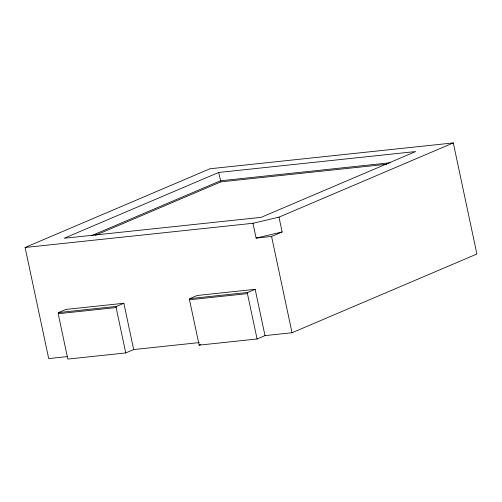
<?xml version="1.0" encoding="UTF-8"?>
<svg xmlns="http://www.w3.org/2000/svg" width="502" height="502" viewBox="0 0 502 502"><rect width="100%" height="100%" fill="white"/><g stroke="black" fill="none" stroke-linecap="round" stroke-linejoin="round"><path stroke-width="0.75" d="M58.182 313.719L58.514 312.57L65.913 309.42L123.843 303.264L133.683 349.555L125.757 352.931L67.826 359.081L58.182 313.719L116.119 307.563L116.451 306.415L123.843 303.264M189.499 299.769L189.831 298.621L197.23 295.471L255.16 289.321L265 335.606L257.074 338.982L199.143 345.138L189.499 299.769L247.436 293.62L247.768 292.471L255.16 289.321M67.249 356.608L48.713 358.579L25.1 247.486L209.968 168.76L453.287 142.919L476.9 254.012L292.032 332.738L265 335.606M218.659 172.462L64.118 238.274L261.096 217.36L415.637 151.548L218.659 172.462L220.874 181.862L386.716 164.254M91.766 235.589L220.434 180.795L390.154 162.773M95.493 235.262L220.874 181.862M25.1 247.486L252.97 223.283L278.986 217.146L453.287 142.919M252.97 223.283L256.12 238.099L271.569 236.455L282.137 231.955L278.986 217.146M199.143 345.138L200.58 344.523M256.12 238.099L282.137 231.955M58.514 312.57L116.451 306.415M189.831 298.621L247.768 292.471M133.683 349.555L199.344 342.584M271.569 236.455L292.032 332.738M247.436 293.62L257.074 338.982M116.119 307.563L125.757 352.931"/></g></svg>
